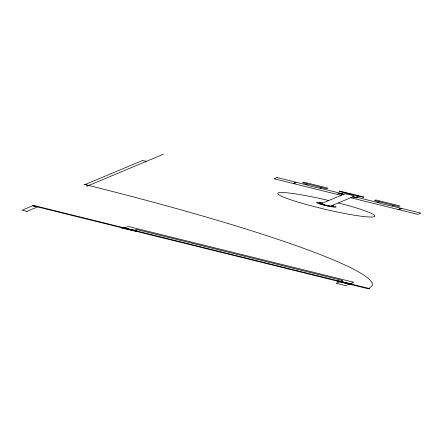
<?xml version="1.0" encoding="UTF-8"?>
<svg xmlns="http://www.w3.org/2000/svg" width="443" height="443" viewBox="0 0 443 443"><rect width="100%" height="100%" fill="white"/><g stroke="black" fill="none" stroke-linecap="round" stroke-linejoin="round"><path stroke-width="0.66" d="M26.591 211.51L37.566 206.914L32.76 205.729L368.593 288.847L372.402 285.336A348.846 32.832 13.2 0 0 83.937 184.294M86.762 186.309L163.522 154.153M121.515 227.696L121.149 227.852L135.907 231.257M122.246 227.392L137.003 230.797L136.638 230.953M125.009 227.829L128.298 226.456L353.791 282.257L350.502 283.636M134.606 230.205L136.433 229.441L342.732 280.497L340.905 281.261M341.104 195.369L293.665 183.629L296.589 182.4L305.703 184.659L307.309 183.989M305.703 184.659L312.393 186.653L319.015 188.031L320.101 188.22L321.701 187.55M344.061 192.594L341.116 193.829L343.408 194.399M358.37 196.138L355.419 197.373L353.005 196.775M356.532 197.235L377.669 202.468L379.269 201.798M377.669 202.468L384.358 204.461L390.981 205.84L392.066 206.028L393.666 205.358M337.411 281.128L337.045 281.277L351.803 284.688M338.142 280.823L352.899 284.229L352.534 284.384M339.443 281.875L336.154 283.254L345.75 285.624L349.04 284.251M368.593 288.847L369.329 288.537L33.491 205.425L22.15 210.176L26.957 211.361M342.876 193.093L340.839 193.369A18.357 1.728 13.2 0 1 338.253 193.364L337.787 193.32L342.943 194.593M322.31 203.237L321.983 203.176A7.476 0.703 13.2 0 0 320.433 203.83A7.476 0.703 13.2 0 0 330.611 206.349A7.476 0.703 13.2 0 0 332.161 205.696L331.907 205.613M328.728 200.546L325.544 199.771A49.837 4.69 13.2 0 0 280.956 195.944A49.837 4.69 13.2 0 0 358.066 215.785A49.837 4.69 13.2 0 0 349.909 206.039L338.369 202.905M146.312 161.368L142.607 160.455L84.984 184.593L88.683 185.506M320.101 188.22L340.877 193.364M392.066 206.028L401.181 208.288L398.257 209.511L350.695 197.739M295.016 182.743L295.492 182.859M352.539 196.969L356.814 197.949A17.814 1.678 13.2 0 1 356.51 197.246L357.468 197.096L357.136 196.653M400.084 208.747L400.561 208.863M294.285 183.048L294.761 183.169M399.353 209.052L399.83 209.168M332.361 205.419A9.967 0.936 13.2 0 1 332.71 206.975A9.967 0.936 13.2 0 1 318.008 203.337A9.967 0.936 13.2 0 1 322.77 203.044M276.919 177.532L273.995 178.756L293.188 183.507L296.112 182.283L276.919 177.532M303.97 182.189L302.508 182.798L326.497 188.735L327.958 188.125L303.97 182.189M339.958 191.094L339.227 191.398L363.205 197.334L363.936 197.03L339.958 191.094M344.588 193.907L321.502 203.575A4.984 0.471 13.2 0 0 325.566 205.07A4.984 0.471 13.2 0 0 331.098 205.951L354.184 196.282A4.984 0.471 13.2 0 0 350.114 194.787A4.984 0.471 13.2 0 0 344.588 193.907M375.935 199.998L374.473 200.613L398.462 206.549L399.924 205.934L375.935 199.998M401.657 208.404L398.733 209.628L417.926 214.379L420.85 213.155L401.657 208.404"/></g></svg>
